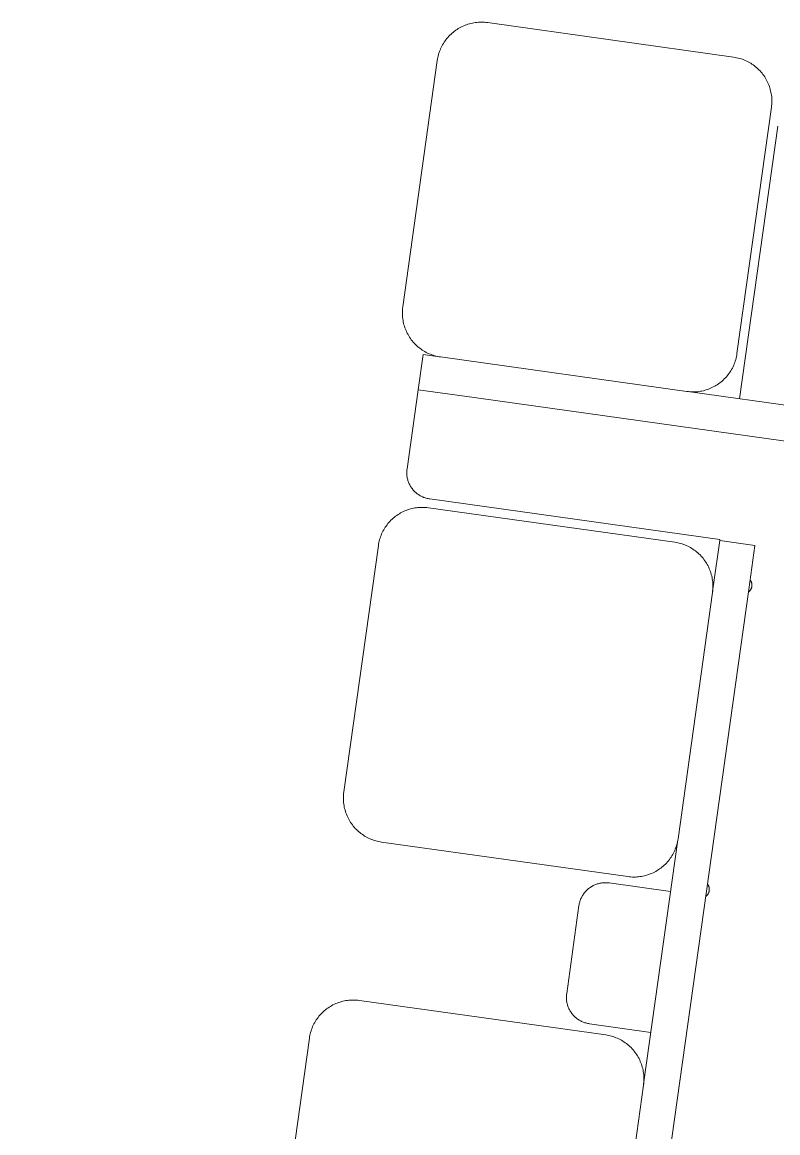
# Model space of a CAD drawing. Header units: inches. Extents: x -6 to 177, y -6 to 113.
# Drawn here: x 103.18 to 106.53, y 106.089 to 111.011 of the extents above; entities that cross this region are included whole.
import ezdxf

# ---------------------------------------------------------------- set-up
doc = ezdxf.new("R2010")
doc.units = ezdxf.units.IN
doc.layers.add('ZANO_R', color=7, linetype='Continuous', lineweight=0)

msp = doc.modelspace()

# ---------------------------------------------------------------- linework, layer by layer
at = {"layer": 'ZANO_R'}
for p, q in [((105.13143, 110.99192), (105.13755, 110.99468)), ((105.13755, 110.99468), (105.14377, 110.99724)), ((105.14377, 110.99724), (105.15007, 110.99958)), ((105.15007, 110.99958), (105.15645, 111.00171)), ((105.15645, 111.00171), (105.1629, 111.00362)), ((105.1629, 111.00362), (105.1694, 111.0053)), ((105.1694, 111.0053), (105.17596, 111.00677)), ((105.17596, 111.00677), (105.18257, 111.008)), ((105.18257, 111.008), (105.18922, 111.00902)), ((105.18922, 111.00902), (105.19589, 111.0098)), ((105.19589, 111.0098), (105.20259, 111.01036)), ((105.20259, 111.01036), (105.20931, 111.01068)), ((105.20931, 111.01068), (105.21603, 111.01078)), ((105.21603, 111.01078), (105.22275, 111.01065)), ((105.22275, 111.01065), (105.22946, 111.01029)), ((105.22946, 111.01029), (105.23616, 111.00969)), ((105.23616, 111.00969), (105.24283, 111.00888)), ((105.24283, 111.00888), (106.33464, 110.85593)), ((105.06313, 110.93855), (105.06747, 110.94368)), ((105.06747, 110.94368), (105.07199, 110.94866)), ((105.07199, 110.94866), (105.07667, 110.95348)), ((105.07667, 110.95348), (105.08152, 110.95814)), ((105.08152, 110.95814), (105.08652, 110.96263)), ((105.08652, 110.96263), (105.09167, 110.96695)), ((105.09167, 110.96695), (105.09697, 110.97109)), ((105.09697, 110.97109), (105.10241, 110.97504)), ((105.10241, 110.97504), (105.10797, 110.97881)), ((105.10797, 110.97881), (105.11367, 110.98238)), ((105.11367, 110.98238), (105.11948, 110.98576)), ((105.11948, 110.98576), (105.1254, 110.98894)), ((105.1254, 110.98894), (105.13143, 110.99192)), ((105.03515, 110.89281), (105.03795, 110.89892)), ((105.03795, 110.89892), (105.04096, 110.90494)), ((105.04096, 110.90494), (105.04417, 110.91084)), ((105.04417, 110.91084), (105.04758, 110.91664)), ((105.04758, 110.91664), (105.05118, 110.92231)), ((105.05118, 110.92231), (105.05498, 110.92786)), ((105.05498, 110.92786), (105.05896, 110.93327)), ((105.05896, 110.93327), (105.06313, 110.93855)), ((105.02055, 110.84122), (105.0216, 110.84786)), ((105.0216, 110.84786), (105.02287, 110.85446)), ((105.02287, 110.85446), (105.02437, 110.86102)), ((105.02437, 110.86102), (105.02609, 110.86752)), ((105.02609, 110.86752), (105.02803, 110.87395)), ((105.02803, 110.87395), (105.03019, 110.88032)), ((105.03019, 110.88032), (105.03256, 110.88661)), ((105.03256, 110.88661), (105.03515, 110.89281)), ((106.33464, 110.85593), (106.34128, 110.85488)), ((106.34128, 110.85488), (106.34788, 110.85361)), ((106.34788, 110.85361), (106.35443, 110.85211)), ((106.35443, 110.85211), (106.36093, 110.85039)), ((106.36093, 110.85039), (106.36737, 110.84845)), ((106.36737, 110.84845), (106.37373, 110.84629)), ((106.37373, 110.84629), (106.38002, 110.84391)), ((104.8676, 109.74942), (105.02055, 110.84122)), ((106.38002, 110.84391), (106.38623, 110.84133)), ((106.38623, 110.84133), (106.39234, 110.83853)), ((106.39234, 110.83853), (106.39835, 110.83552)), ((106.39835, 110.83552), (106.40426, 110.83231)), ((106.40426, 110.83231), (106.41005, 110.8289)), ((106.41005, 110.8289), (106.41572, 110.8253)), ((106.41572, 110.8253), (106.42127, 110.8215)), ((106.42127, 110.8215), (106.42669, 110.81752)), ((106.42669, 110.81752), (106.43196, 110.81335)), ((106.43196, 110.81335), (106.43709, 110.80901)), ((106.43709, 110.80901), (106.44207, 110.80449)), ((106.44207, 110.80449), (106.44689, 110.79981)), ((106.44689, 110.79981), (106.45155, 110.79496)), ((106.45155, 110.79496), (106.45604, 110.78996)), ((106.45604, 110.78996), (106.46036, 110.78481)), ((106.46036, 110.78481), (106.4645, 110.77951)), ((106.4645, 110.77951), (106.46845, 110.77407)), ((106.46845, 110.77407), (106.47222, 110.76851)), ((106.47222, 110.76851), (106.4758, 110.76281)), ((106.4758, 110.76281), (106.47918, 110.757)), ((106.47918, 110.757), (106.48236, 110.75108)), ((106.48236, 110.75108), (106.48533, 110.74505)), ((106.48533, 110.74505), (106.4881, 110.73892)), ((106.4881, 110.73892), (106.49065, 110.73271)), ((106.49065, 110.73271), (106.493, 110.72641)), ((106.493, 110.72641), (106.49512, 110.72003)), ((106.49512, 110.72003), (106.49703, 110.71358)), ((106.49703, 110.71358), (106.49872, 110.70708)), ((106.49872, 110.70708), (106.50018, 110.70051)), ((106.50018, 110.70051), (106.50142, 110.69391)), ((106.50142, 110.69391), (106.50243, 110.68726)), ((106.50243, 110.68726), (106.50321, 110.68058)), ((106.50321, 110.68058), (106.50377, 110.67389)), ((106.50406, 110.65373), (106.5037, 110.64702)), ((106.50377, 110.67389), (106.5041, 110.66717)), ((106.50419, 110.66045), (106.50406, 110.65373)), ((106.5041, 110.66717), (106.50419, 110.66045)), ((106.50229, 110.63365), (106.34934, 109.54184)), ((106.50311, 110.64032), (106.50229, 110.63365)), ((106.5037, 110.64702), (106.50311, 110.64032)), ((106.53036, 110.5502), (106.36102, 109.34142)), ((104.86583, 109.72934), (104.8657, 109.72262)), ((104.8657, 109.72262), (104.8658, 109.71589)), ((104.8658, 109.71589), (104.86612, 109.70918)), ((104.86619, 109.73605), (104.86583, 109.72934)), ((104.86678, 109.74275), (104.86619, 109.73605)), ((104.8676, 109.74942), (104.86678, 109.74275)), ((104.86612, 109.70918), (104.86668, 109.70248)), ((104.86668, 109.70248), (104.86746, 109.6958)), ((104.86746, 109.6958), (104.86848, 109.68916)), ((104.86848, 109.68916), (104.86971, 109.68255)), ((104.86971, 109.68255), (104.87118, 109.67599)), ((104.87118, 109.67599), (104.87286, 109.66948)), ((104.87286, 109.66948), (104.87477, 109.66304)), ((104.87477, 109.66304), (104.8769, 109.65666)), ((104.8769, 109.65666), (104.87924, 109.65036)), ((104.87924, 109.65036), (104.88179, 109.64414)), ((104.88179, 109.64414), (104.88456, 109.63801)), ((104.88456, 109.63801), (104.88754, 109.63199)), ((104.88754, 109.63199), (104.89072, 109.62606)), ((104.89072, 109.62606), (104.89409, 109.62025)), ((104.89409, 109.62025), (104.89767, 109.61456)), ((104.89767, 109.61456), (104.90144, 109.60899)), ((104.90144, 109.60899), (104.90539, 109.60356)), ((104.90539, 109.60356), (104.90953, 109.59826)), ((104.90953, 109.59826), (104.91385, 109.59311)), ((104.91385, 109.59311), (104.91834, 109.58811)), ((104.91834, 109.58811), (104.923, 109.58326)), ((104.923, 109.58326), (104.92782, 109.57858)), ((104.92782, 109.57858), (104.9328, 109.57406)), ((104.9328, 109.57406), (104.93793, 109.56971)), ((104.93793, 109.56971), (104.94321, 109.56555)), ((104.94321, 109.56555), (104.94862, 109.56156)), ((104.95727, 109.53807), (104.93542, 109.38209)), ((104.94862, 109.56156), (104.95417, 109.55777)), ((104.95417, 109.55777), (104.95984, 109.55416)), ((105.03093, 109.52775), (104.95727, 109.53807)), ((104.95984, 109.55416), (104.96564, 109.55075)), ((104.96564, 109.55075), (104.97154, 109.54754)), ((104.97154, 109.54754), (104.97756, 109.54454)), ((104.97756, 109.54454), (104.98367, 109.54174)), ((104.98367, 109.54174), (104.98987, 109.53915)), ((104.98987, 109.53915), (104.99616, 109.53677)), ((104.99616, 109.53677), (105.00253, 109.53462)), ((105.00253, 109.53462), (105.00896, 109.53267)), ((105.00896, 109.53267), (105.01546, 109.53096)), ((105.01546, 109.53096), (105.02201, 109.52946)), ((105.02201, 109.52946), (105.02862, 109.52819)), ((105.02862, 109.52819), (105.03526, 109.52714)), ((106.12706, 109.37419), (105.03526, 109.52714)), ((106.3438, 109.51555), (106.34552, 109.52205)), ((106.34552, 109.52205), (106.34702, 109.5286)), ((106.34702, 109.5286), (106.34829, 109.5352)), ((106.34829, 109.5352), (106.34934, 109.54184)), ((106.32232, 109.46643), (106.32573, 109.47222)), ((106.32573, 109.47222), (106.32894, 109.47813)), ((106.32894, 109.47813), (106.33194, 109.48414)), ((106.33194, 109.48414), (106.33474, 109.49025)), ((106.33474, 109.49025), (106.33733, 109.49646)), ((106.33733, 109.49646), (106.3397, 109.50275)), ((106.3397, 109.50275), (106.34186, 109.50911)), ((106.34186, 109.50911), (106.3438, 109.51555)), ((106.27822, 109.41612), (106.28337, 109.42044)), ((106.28337, 109.42044), (106.28837, 109.42493)), ((106.28837, 109.42493), (106.29322, 109.42959)), ((106.29322, 109.42959), (106.2979, 109.43441)), ((106.2979, 109.43441), (106.30242, 109.43939)), ((106.30242, 109.43939), (106.30676, 109.44452)), ((106.30676, 109.44452), (106.31093, 109.44979)), ((106.31093, 109.44979), (106.31491, 109.45521)), ((106.31491, 109.45521), (106.31871, 109.46075)), ((106.31871, 109.46075), (106.32232, 109.46643)), ((104.93542, 109.38209), (104.88626, 109.03116)), ((105.13038, 109.35478), (104.93542, 109.38209)), ((106.12706, 109.37419), (106.13373, 109.37337)), ((107.21454, 109.22184), (106.13139, 109.37358)), ((106.13373, 109.37337), (106.14043, 109.37278)), ((106.14043, 109.37278), (106.14714, 109.37242)), ((106.14714, 109.37242), (106.15386, 109.37229)), ((106.15386, 109.37229), (106.16058, 109.37238)), ((106.16058, 109.37238), (106.1673, 109.37271)), ((106.1673, 109.37271), (106.174, 109.37327)), ((106.174, 109.37327), (106.18067, 109.37405)), ((106.18067, 109.37405), (106.18732, 109.37506)), ((106.18732, 109.37506), (106.19393, 109.3763)), ((106.19393, 109.3763), (106.20049, 109.37776)), ((106.20049, 109.37776), (106.207, 109.37945)), ((106.207, 109.37945), (106.21344, 109.38136)), ((106.21344, 109.38136), (106.21982, 109.38348)), ((106.21982, 109.38348), (106.22612, 109.38582)), ((106.22612, 109.38582), (106.23234, 109.38838)), ((106.23234, 109.38838), (106.23846, 109.39115)), ((106.23846, 109.39115), (106.24449, 109.39412)), ((106.24449, 109.39412), (106.25042, 109.3973)), ((106.25042, 109.3973), (106.25623, 109.40068)), ((106.25623, 109.40068), (106.26192, 109.40426)), ((106.26192, 109.40426), (106.26749, 109.40802)), ((106.26749, 109.40802), (106.27292, 109.41198)), ((106.27292, 109.41198), (106.27822, 109.41612)), ((110.35545, 108.6228), (105.13038, 109.35478)), ((104.88577, 109.02715), (104.88541, 109.02313)), ((104.88626, 109.03116), (104.88577, 109.02715)), ((104.88519, 109.01911), (104.88511, 109.01507)), ((104.88511, 109.01507), (104.88517, 109.01104)), ((104.88517, 109.01104), (104.88537, 109.00701)), ((104.88541, 109.02313), (104.88519, 109.01911)), ((104.88537, 109.00701), (104.8857, 109.00299)), ((104.8857, 109.00299), (104.88617, 108.99899)), ((104.88617, 108.99899), (104.88678, 108.995)), ((104.88678, 108.995), (104.88752, 108.99104)), ((104.88752, 108.99104), (104.8884, 108.9871)), ((104.8884, 108.9871), (104.88941, 108.98319)), ((104.88941, 108.98319), (104.89056, 108.97933)), ((104.89056, 108.97933), (104.89183, 108.9755)), ((104.89183, 108.9755), (104.89324, 108.97172)), ((104.89324, 108.97172), (104.89477, 108.96799)), ((104.89477, 108.96799), (104.89643, 108.96431)), ((104.89643, 108.96431), (104.89822, 108.9607)), ((104.89822, 108.9607), (104.90012, 108.95714)), ((104.90012, 108.95714), (104.90215, 108.95366)), ((104.90215, 108.95366), (104.9043, 108.95024)), ((104.9043, 108.95024), (104.90656, 108.9469)), ((104.90656, 108.9469), (104.90893, 108.94364)), ((104.90893, 108.94364), (104.91141, 108.94046)), ((104.91141, 108.94046), (104.914, 108.93737)), ((104.914, 108.93737), (104.9167, 108.93437)), ((104.9167, 108.93437), (104.91949, 108.93146)), ((104.91949, 108.93146), (104.92239, 108.92865)), ((104.92239, 108.92865), (104.92538, 108.92594)), ((104.92538, 108.92594), (104.92845, 108.92333)), ((104.92845, 108.92333), (104.93162, 108.92083)), ((104.93162, 108.92083), (104.93487, 108.91844)), ((104.93487, 108.91844), (104.9382, 108.91616)), ((104.9382, 108.91616), (104.9416, 108.914)), ((104.9416, 108.914), (104.94508, 108.91196)), ((104.94508, 108.91196), (104.94862, 108.91003)), ((104.94862, 108.91003), (104.95223, 108.90823)), ((104.95223, 108.90823), (104.95589, 108.90655)), ((104.95589, 108.90655), (104.95962, 108.90499)), ((104.95962, 108.90499), (104.96339, 108.90357)), ((104.96339, 108.90357), (104.96721, 108.90227)), ((104.96721, 108.90227), (104.97107, 108.90111)), ((104.97107, 108.90111), (104.97497, 108.90008)), ((104.97497, 108.90008), (104.9789, 108.89918)), ((104.9789, 108.89918), (104.98286, 108.89842)), ((104.98286, 108.89842), (104.98685, 108.89779)), ((104.98685, 108.89779), (106.27362, 108.71752)), ((104.84096, 108.82496), (104.84653, 108.82873)), ((104.84653, 108.82873), (104.85222, 108.8323)), ((104.85222, 108.8323), (104.85803, 108.83568)), ((104.85803, 108.83568), (104.86395, 108.83886)), ((104.86395, 108.83886), (104.86998, 108.84184)), ((104.86998, 108.84184), (104.87611, 108.8446)), ((104.87611, 108.8446), (104.88233, 108.84716)), ((104.88233, 108.84716), (104.88863, 108.8495)), ((104.88863, 108.8495), (104.895, 108.85163)), ((104.895, 108.85163), (104.90145, 108.85354)), ((104.90145, 108.85354), (104.90796, 108.85522)), ((104.90796, 108.85522), (104.91452, 108.85668)), ((104.91452, 108.85668), (104.92113, 108.85792)), ((104.92113, 108.85792), (104.92777, 108.85893)), ((104.92777, 108.85893), (104.93445, 108.85972)), ((104.93445, 108.85972), (104.94115, 108.86027)), ((104.94115, 108.86027), (104.94786, 108.8606)), ((104.94786, 108.8606), (104.95458, 108.8607)), ((104.95458, 108.8607), (104.9613, 108.86057)), ((104.9613, 108.86057), (104.96802, 108.8602)), ((104.96802, 108.8602), (104.97471, 108.85961)), ((104.97471, 108.85961), (104.98139, 108.8588)), ((104.98139, 108.8588), (106.07319, 108.70584)), ((104.78973, 108.77223), (104.79353, 108.77778)), ((104.79353, 108.77778), (104.79752, 108.78319)), ((104.79752, 108.78319), (104.80168, 108.78847)), ((104.80168, 108.78847), (104.80603, 108.7936)), ((104.80603, 108.7936), (104.81054, 108.79858)), ((104.81054, 108.79858), (104.81523, 108.8034)), ((104.81523, 108.8034), (104.82007, 108.80806)), ((104.82007, 108.80806), (104.82507, 108.81255)), ((104.82507, 108.81255), (104.83023, 108.81687)), ((104.83023, 108.81687), (104.83552, 108.821)), ((104.83552, 108.821), (104.84096, 108.82496)), ((104.76658, 108.72387), (104.76874, 108.73024)), ((104.76874, 108.73024), (104.77112, 108.73653)), ((104.77112, 108.73653), (104.77371, 108.74273)), ((104.77371, 108.74273), (104.7765, 108.74884)), ((104.7765, 108.74884), (104.77951, 108.75486)), ((104.77951, 108.75486), (104.78272, 108.76076)), ((104.78272, 108.76076), (104.78613, 108.76656)), ((104.78613, 108.76656), (104.78973, 108.77223)), ((104.60616, 107.59934), (104.75911, 108.69114)), ((104.75911, 108.69114), (104.76015, 108.69778)), ((104.76015, 108.69778), (104.76143, 108.70438)), ((104.76143, 108.70438), (104.76292, 108.71094)), ((104.76292, 108.71094), (104.76464, 108.71744)), ((104.76464, 108.71744), (104.76658, 108.72387)), ((106.07319, 108.70584), (106.07983, 108.7048)), ((106.07983, 108.7048), (106.08643, 108.70353)), ((106.08643, 108.70353), (106.09299, 108.70203)), ((106.09299, 108.70203), (106.09948, 108.70031)), ((106.09948, 108.70031), (106.10592, 108.69837)), ((106.10592, 108.69837), (106.11229, 108.69621)), ((106.11229, 108.69621), (106.11858, 108.69383)), ((106.11858, 108.69383), (106.12478, 108.69125)), ((106.12478, 108.69125), (106.13089, 108.68845)), ((106.13089, 108.68845), (106.1369, 108.68544)), ((106.1369, 108.68544), (106.14281, 108.68223)), ((106.14281, 108.68223), (106.1486, 108.67882)), ((106.27307, 108.71363), (106.24576, 108.51866)), ((106.27362, 108.71752), (106.27307, 108.71363)), ((106.42904, 108.69178), (106.27307, 108.71363)), ((106.42904, 108.69178), (106.40173, 108.49681)), ((106.1486, 108.67882), (106.15428, 108.67522)), ((106.15428, 108.67522), (106.15983, 108.67142)), ((106.15983, 108.67142), (106.16524, 108.66744)), ((106.16524, 108.66744), (106.17052, 108.66327)), ((106.17052, 108.66327), (106.17565, 108.65893)), ((106.17565, 108.65893), (106.18062, 108.65441)), ((106.18062, 108.65441), (106.18545, 108.64973)), ((106.18545, 108.64973), (106.19011, 108.64488)), ((106.19011, 108.64488), (106.1946, 108.63988)), ((106.1946, 108.63988), (106.19891, 108.63472)), ((106.19891, 108.63472), (106.20305, 108.62943)), ((106.20305, 108.62943), (106.20701, 108.62399)), ((106.20701, 108.62399), (106.21078, 108.61843)), ((106.21078, 108.61843), (106.21435, 108.61273)), ((106.21435, 108.61273), (106.21773, 108.60692)), ((106.21773, 108.60692), (106.22091, 108.601)), ((106.22091, 108.601), (106.22388, 108.59497)), ((106.22388, 108.59497), (106.22665, 108.58884)), ((106.22665, 108.58884), (106.22921, 108.58263)), ((106.22921, 108.58263), (106.23155, 108.57633)), ((106.23155, 108.57633), (106.23368, 108.56995)), ((106.23368, 108.56995), (106.23558, 108.5635)), ((106.23558, 108.5635), (106.23727, 108.55699)), ((106.23727, 108.55699), (106.23873, 108.55043)), ((106.23873, 108.55043), (106.23997, 108.54383)), ((106.23997, 108.54383), (106.24098, 108.53718)), ((106.24098, 108.53718), (106.24177, 108.5305)), ((106.40774, 108.5397), (106.40853, 108.53862)), ((106.40853, 108.53862), (106.40929, 108.5375)), ((106.40929, 108.5375), (106.41, 108.53636)), ((106.41, 108.53636), (106.41068, 108.5352)), ((106.41068, 108.5352), (106.41131, 108.53402)), ((106.41131, 108.53402), (106.41191, 108.53281)), ((106.41191, 108.53281), (106.41246, 108.53159)), ((106.41246, 108.53159), (106.41297, 108.53034)), ((106.40173, 108.49681), (103.17993, 85.4987)), ((106.24084, 108.48357), (106.08789, 107.39176)), ((106.24166, 108.49024), (106.24084, 108.48357)), ((106.24576, 108.51866), (106.24145, 108.48789)), ((106.24225, 108.49694), (106.24166, 108.49024)), ((106.24177, 108.5305), (106.24232, 108.5238)), ((106.24261, 108.50365), (106.24225, 108.49694)), ((106.24232, 108.5238), (106.24265, 108.51709)), ((106.24275, 108.51037), (106.24261, 108.50365)), ((106.24265, 108.51709), (106.24275, 108.51037)), ((106.40108, 108.48539), (106.40002, 108.48456)), ((106.40211, 108.48625), (106.40108, 108.48539)), ((106.40311, 108.48715), (106.40211, 108.48625)), ((106.40408, 108.48808), (106.40311, 108.48715)), ((106.40501, 108.48904), (106.40408, 108.48808)), ((106.40592, 108.49004), (106.40501, 108.48904)), ((106.40678, 108.49107), (106.40592, 108.49004)), ((106.40762, 108.49212), (106.40678, 108.49107)), ((106.40841, 108.4932), (106.40762, 108.49212)), ((106.40917, 108.49431), (106.40841, 108.4932)), ((106.40989, 108.49545), (106.40917, 108.49431)), ((106.41058, 108.49661), (106.40989, 108.49545)), ((106.41122, 108.49779), (106.41058, 108.49661)), ((106.41182, 108.49899), (106.41122, 108.49779)), ((106.41238, 108.50021), (106.41182, 108.49899)), ((106.4129, 108.50145), (106.41238, 108.50021)), ((106.41337, 108.50271), (106.4129, 108.50145)), ((106.41297, 108.53034), (106.41344, 108.52908)), ((106.4138, 108.50398), (106.41337, 108.50271)), ((106.41344, 108.52908), (106.41387, 108.52781)), ((106.41419, 108.50527), (106.4138, 108.50398)), ((106.41387, 108.52781), (106.41425, 108.52652)), ((106.41454, 108.50657), (106.41419, 108.50527)), ((106.41425, 108.52652), (106.41458, 108.52522)), ((106.41484, 108.50788), (106.41454, 108.50657)), ((106.41458, 108.52522), (106.41488, 108.5239)), ((106.41509, 108.5092), (106.41484, 108.50788)), ((106.41488, 108.5239), (106.41512, 108.52258)), ((106.4153, 108.51053), (106.41509, 108.5092)), ((106.41512, 108.52258), (106.41533, 108.52125)), ((106.41546, 108.51186), (106.4153, 108.51053)), ((106.41533, 108.52125), (106.41548, 108.51992)), ((106.41558, 108.5132), (106.41546, 108.51186)), ((106.41548, 108.51992), (106.41559, 108.51858)), ((106.41565, 108.51455), (106.41558, 108.5132)), ((106.41559, 108.51858), (106.41566, 108.51723)), ((106.41568, 108.51589), (106.41565, 108.51455)), ((106.41566, 108.51723), (106.41568, 108.51589)), ((104.60616, 107.59934), (104.60534, 107.59266)), ((104.60439, 107.57926), (104.60425, 107.57254)), ((104.60425, 107.57254), (104.60435, 107.56581)), ((104.60435, 107.56581), (104.60468, 107.5591)), ((104.60475, 107.58597), (104.60439, 107.57926)), ((104.60468, 107.5591), (104.60523, 107.5524)), ((104.60534, 107.59266), (104.60475, 107.58597)), ((104.60523, 107.5524), (104.60602, 107.54572)), ((104.60602, 107.54572), (104.60703, 107.53908)), ((104.60703, 107.53908), (104.60827, 107.53247)), ((104.60827, 107.53247), (104.60973, 107.52591)), ((104.60973, 107.52591), (104.61142, 107.5194)), ((104.61142, 107.5194), (104.61332, 107.51296)), ((104.61332, 107.51296), (104.61545, 107.50658)), ((104.61545, 107.50658), (104.61779, 107.50028)), ((104.61779, 107.50028), (104.62035, 107.49406)), ((104.62035, 107.49406), (104.62312, 107.48793)), ((104.62312, 107.48793), (104.62609, 107.48191)), ((104.62609, 107.48191), (104.62927, 107.47598)), ((104.62927, 107.47598), (104.63265, 107.47017)), ((104.63265, 107.47017), (104.63622, 107.46448)), ((104.63622, 107.46448), (104.63999, 107.45891)), ((104.63999, 107.45891), (104.64395, 107.45348)), ((104.64395, 107.45348), (104.64809, 107.44818)), ((104.64809, 107.44818), (104.6524, 107.44303)), ((104.6524, 107.44303), (104.65689, 107.43802)), ((104.65689, 107.43802), (104.66155, 107.43318)), ((104.66155, 107.43318), (104.66638, 107.42849)), ((104.66638, 107.42849), (104.67135, 107.42398)), ((104.67135, 107.42398), (104.67648, 107.41963)), ((104.67648, 107.41963), (104.68176, 107.41547)), ((104.68176, 107.41547), (104.68717, 107.41148)), ((104.68717, 107.41148), (104.69272, 107.40769)), ((104.69272, 107.40769), (104.6984, 107.40408)), ((104.6984, 107.40408), (104.70419, 107.40067)), ((104.70419, 107.40067), (104.7101, 107.39746)), ((104.7101, 107.39746), (104.71611, 107.39446)), ((104.71611, 107.39446), (104.72222, 107.39166)), ((104.72222, 107.39166), (104.72842, 107.38907)), ((104.72842, 107.38907), (104.73471, 107.38669)), ((104.73471, 107.38669), (104.74108, 107.38453)), ((104.74108, 107.38453), (104.74752, 107.38259)), ((104.74752, 107.38259), (104.75401, 107.38087)), ((104.75401, 107.38087), (104.76057, 107.37938)), ((104.76057, 107.37938), (104.76717, 107.37811)), ((104.76717, 107.37811), (104.77381, 107.37706)), ((105.86561, 107.22411), (104.77381, 107.37706)), ((106.08729, 107.38743), (105.93555, 106.30428)), ((106.07588, 107.34638), (106.07826, 107.35267)), ((106.07826, 107.35267), (106.08042, 107.35903)), ((106.08042, 107.35903), (106.08236, 107.36547)), ((106.08236, 107.36547), (106.08408, 107.37197)), ((106.08408, 107.37197), (106.08557, 107.37852)), ((106.08557, 107.37852), (106.08685, 107.38512)), ((106.08685, 107.38512), (106.08789, 107.39176)), ((106.04948, 107.29971), (106.05347, 107.30513)), ((106.05347, 107.30513), (106.05727, 107.31067)), ((106.05727, 107.31067), (106.06087, 107.31635)), ((106.06087, 107.31635), (106.06428, 107.32214)), ((106.06428, 107.32214), (106.06749, 107.32805)), ((106.06749, 107.32805), (106.07049, 107.33406)), ((106.07049, 107.33406), (106.07329, 107.34017)), ((106.07329, 107.34017), (106.07588, 107.34638)), ((105.99478, 107.2506), (106.00047, 107.25418)), ((106.00047, 107.25418), (106.00604, 107.25794)), ((106.00604, 107.25794), (106.01148, 107.2619)), ((106.01148, 107.2619), (106.01677, 107.26604)), ((106.01677, 107.26604), (106.02193, 107.27036)), ((106.02193, 107.27036), (106.02693, 107.27485)), ((106.02693, 107.27485), (106.03177, 107.27951)), ((106.03177, 107.27951), (106.03646, 107.28433)), ((106.03646, 107.28433), (106.04097, 107.28931)), ((106.04097, 107.28931), (106.04532, 107.29444)), ((106.04532, 107.29444), (106.04948, 107.29971)), ((105.86561, 107.22411), (105.87229, 107.22329)), ((105.87229, 107.22329), (105.87898, 107.2227)), ((105.87898, 107.2227), (105.8857, 107.22234)), ((105.8857, 107.22234), (105.89242, 107.22221)), ((105.89242, 107.22221), (105.89914, 107.2223)), ((105.89914, 107.2223), (105.90585, 107.22263)), ((105.90585, 107.22263), (105.91255, 107.22318)), ((105.91255, 107.22318), (105.91923, 107.22397)), ((105.91923, 107.22397), (105.92587, 107.22498)), ((105.92587, 107.22498), (105.93248, 107.22622)), ((105.93248, 107.22622), (105.93904, 107.22768)), ((105.93904, 107.22768), (105.94555, 107.22937)), ((105.94555, 107.22937), (105.952, 107.23127)), ((105.952, 107.23127), (105.95837, 107.2334)), ((105.95837, 107.2334), (105.96467, 107.23574)), ((105.96467, 107.23574), (105.97089, 107.2383)), ((105.97089, 107.2383), (105.97702, 107.24107)), ((105.97702, 107.24107), (105.98305, 107.24404)), ((105.98305, 107.24404), (105.98897, 107.24722)), ((105.98897, 107.24722), (105.99478, 107.2506)), ((105.67427, 107.15375), (105.67178, 107.15059)), ((105.67687, 107.15683), (105.67427, 107.15375)), ((105.67957, 107.15981), (105.67687, 107.15683)), ((105.68237, 107.1627), (105.67957, 107.15981)), ((105.68527, 107.1655), (105.68237, 107.1627)), ((105.68826, 107.16819), (105.68527, 107.1655)), ((105.69135, 107.17078), (105.68826, 107.16819)), ((105.69452, 107.17326), (105.69135, 107.17078)), ((105.69777, 107.17564), (105.69452, 107.17326)), ((105.7011, 107.1779), (105.69777, 107.17564)), ((105.7045, 107.18005), (105.7011, 107.1779)), ((105.70798, 107.18208), (105.7045, 107.18005)), ((105.71153, 107.18399), (105.70798, 107.18208)), ((105.71513, 107.18577), (105.71153, 107.18399)), ((105.7188, 107.18744), (105.71513, 107.18577)), ((105.72252, 107.18898), (105.7188, 107.18744)), ((105.72629, 107.19039), (105.72252, 107.18898)), ((105.73011, 107.19167), (105.72629, 107.19039)), ((105.73397, 107.19282), (105.73011, 107.19167)), ((105.73786, 107.19384), (105.73397, 107.19282)), ((105.74179, 107.19472), (105.73786, 107.19384)), ((105.74574, 107.19547), (105.74179, 107.19472)), ((105.74972, 107.19609), (105.74574, 107.19547)), ((105.75372, 107.19657), (105.74972, 107.19609)), ((105.75773, 107.19691), (105.75372, 107.19657)), ((105.76175, 107.19711), (105.75773, 107.19691)), ((105.76578, 107.19718), (105.76175, 107.19711)), ((105.76578, 107.19718), (105.76989, 107.19711)), ((105.76989, 107.19711), (105.77399, 107.1969)), ((105.77399, 107.1969), (105.77809, 107.19654)), ((105.77809, 107.19654), (105.78217, 107.19604)), ((106.05512, 107.1578), (105.78217, 107.19604)), ((106.21881, 107.1911), (106.21961, 107.19001)), ((106.21961, 107.19001), (106.22036, 107.1889)), ((106.22036, 107.1889), (106.22107, 107.18776)), ((106.22107, 107.18776), (106.22175, 107.1866)), ((106.22175, 107.1866), (106.22239, 107.18541)), ((106.22239, 107.18541), (106.22298, 107.18421)), ((106.22298, 107.18421), (106.22353, 107.18298)), ((106.22353, 107.18298), (106.22405, 107.18174)), ((106.22445, 107.15411), (106.22397, 107.15285)), ((106.22405, 107.18174), (106.22451, 107.18048)), ((106.22488, 107.15538), (106.22445, 107.15411)), ((106.22451, 107.18048), (106.22494, 107.1792)), ((106.22527, 107.15667), (106.22488, 107.15538)), ((106.22494, 107.1792), (106.22532, 107.17791)), ((106.22561, 107.15797), (106.22527, 107.15667)), ((106.22532, 107.17791), (106.22566, 107.17661)), ((106.22591, 107.15928), (106.22561, 107.15797)), ((106.22566, 107.17661), (106.22595, 107.1753)), ((106.22616, 107.1606), (106.22591, 107.15928)), ((106.22595, 107.1753), (106.2262, 107.17398)), ((106.22637, 107.16192), (106.22616, 107.1606)), ((106.2262, 107.17398), (106.2264, 107.17265)), ((106.22654, 107.16326), (106.22637, 107.16192)), ((106.2264, 107.17265), (106.22656, 107.17131)), ((106.22665, 107.1646), (106.22654, 107.16326)), ((106.22656, 107.17131), (106.22667, 107.16997)), ((106.22673, 107.16594), (106.22665, 107.1646)), ((106.22667, 107.16997), (106.22673, 107.16863)), ((106.22673, 107.16863), (106.22675, 107.16729)), ((106.22675, 107.16729), (106.22673, 107.16594)), ((105.65108, 107.1073), (105.65019, 107.10338)), ((105.65211, 107.1112), (105.65108, 107.1073)), ((105.65327, 107.11505), (105.65211, 107.1112)), ((105.65457, 107.11886), (105.65327, 107.11505)), ((105.65599, 107.12263), (105.65457, 107.11886)), ((105.65753, 107.12635), (105.65599, 107.12263)), ((105.65921, 107.13001), (105.65753, 107.12635)), ((105.66101, 107.13361), (105.65921, 107.13001)), ((105.66293, 107.13715), (105.66101, 107.13361)), ((105.66497, 107.14062), (105.66293, 107.13715)), ((105.66712, 107.14402), (105.66497, 107.14062)), ((105.66939, 107.14735), (105.66712, 107.14402)), ((105.67178, 107.15059), (105.66939, 107.14735)), ((106.21215, 107.13678), (106.21109, 107.13595)), ((106.21318, 107.13764), (106.21215, 107.13678)), ((106.21418, 107.13854), (106.21318, 107.13764)), ((106.21515, 107.13947), (106.21418, 107.13854)), ((106.21609, 107.14044), (106.21515, 107.13947)), ((106.21699, 107.14143), (106.21609, 107.14044)), ((106.21786, 107.14246), (106.21699, 107.14143)), ((106.21869, 107.14351), (106.21786, 107.14246)), ((106.21949, 107.1446), (106.21869, 107.14351)), ((106.22025, 107.14571), (106.21949, 107.1446)), ((106.22097, 107.14684), (106.22025, 107.14571)), ((106.22165, 107.148), (106.22097, 107.14684)), ((106.22229, 107.14918), (106.22165, 107.148)), ((106.22289, 107.15038), (106.22229, 107.14918)), ((106.22345, 107.15161), (106.22289, 107.15038)), ((106.22397, 107.15285), (106.22345, 107.15161)), ((105.6488, 107.09545), (105.59417, 106.70552)), ((105.64943, 107.09943), (105.6488, 107.09545)), ((105.65019, 107.10338), (105.64943, 107.09943)), ((104.57021, 106.66099), (104.57642, 106.66355)), ((104.57642, 106.66355), (104.58272, 106.66589)), ((104.58272, 106.66589), (104.5891, 106.66802)), ((104.5891, 106.66802), (104.59555, 106.66992)), ((104.59555, 106.66992), (104.60206, 106.67161)), ((104.60206, 106.67161), (104.60862, 106.67307)), ((104.60862, 106.67307), (104.61522, 106.67431)), ((104.61522, 106.67431), (104.62187, 106.67532)), ((104.62187, 106.67532), (104.62855, 106.67611)), ((104.62855, 106.67611), (104.63525, 106.67666)), ((104.63525, 106.67666), (104.64196, 106.67699)), ((104.64196, 106.67699), (104.64868, 106.67709)), ((104.64868, 106.67709), (104.6554, 106.67696)), ((104.6554, 106.67696), (104.66211, 106.67659)), ((104.66211, 106.67659), (104.66881, 106.676)), ((104.66881, 106.676), (104.67548, 106.67518)), ((104.67548, 106.67518), (105.76729, 106.52223)), ((105.59311, 106.69347), (105.59303, 106.68944)), ((105.59303, 106.68944), (105.59309, 106.6854)), ((105.59309, 106.6854), (105.59329, 106.68138)), ((105.59333, 106.6975), (105.59311, 106.69347)), ((105.59329, 106.68138), (105.59362, 106.67736)), ((105.59368, 106.70151), (105.59333, 106.6975)), ((105.59362, 106.67736), (105.59409, 106.67335)), ((105.59417, 106.70552), (105.59368, 106.70151)), ((105.59409, 106.67335), (105.5947, 106.66936)), ((105.5947, 106.66936), (105.59544, 106.6654)), ((105.59544, 106.6654), (105.59632, 106.66146)), ((105.59632, 106.66146), (105.59733, 106.65756)), ((104.50012, 106.60999), (104.50464, 106.61497)), ((104.50464, 106.61497), (104.50932, 106.61979)), ((104.50932, 106.61979), (104.51417, 106.62445)), ((104.51417, 106.62445), (104.51917, 106.62894)), ((104.51917, 106.62894), (104.52433, 106.63325)), ((104.52433, 106.63325), (104.52962, 106.63739)), ((104.52962, 106.63739), (104.53506, 106.64135)), ((104.53506, 106.64135), (104.54062, 106.64512)), ((104.54062, 106.64512), (104.54632, 106.64869)), ((104.54632, 106.64869), (104.55213, 106.65207)), ((104.55213, 106.65207), (104.55805, 106.65525)), ((104.55805, 106.65525), (104.56408, 106.65823)), ((104.56408, 106.65823), (104.57021, 106.66099)), ((105.59733, 106.65756), (105.59847, 106.65369)), ((105.59847, 106.65369), (105.59975, 106.64986)), ((105.59975, 106.64986), (105.60116, 106.64608)), ((105.60116, 106.64608), (105.60269, 106.64235)), ((105.60269, 106.64235), (105.60435, 106.63868)), ((105.60435, 106.63868), (105.60613, 106.63506)), ((105.60613, 106.63506), (105.60804, 106.63151)), ((105.60804, 106.63151), (105.61007, 106.62802)), ((105.61007, 106.62802), (105.61221, 106.6246)), ((105.61221, 106.6246), (105.61447, 106.62126)), ((105.61447, 106.62126), (105.61685, 106.618)), ((105.61685, 106.618), (105.61933, 106.61482)), ((105.61933, 106.61482), (105.62192, 106.61173)), ((104.4678, 106.55912), (104.4706, 106.56523)), ((104.4706, 106.56523), (104.47361, 106.57124)), ((104.47361, 106.57124), (104.47682, 106.57715)), ((104.47682, 106.57715), (104.48023, 106.58294)), ((104.48023, 106.58294), (104.48383, 106.58862)), ((104.48383, 106.58862), (104.48763, 106.59417)), ((104.48763, 106.59417), (104.49161, 106.59958)), ((104.49161, 106.59958), (104.49578, 106.60486)), ((104.49578, 106.60486), (104.50012, 106.60999)), ((105.62192, 106.61173), (105.62462, 106.60873)), ((105.62462, 106.60873), (105.62741, 106.60582)), ((105.62741, 106.60582), (105.63031, 106.60301)), ((105.63031, 106.60301), (105.63329, 106.6003)), ((105.63329, 106.6003), (105.63637, 106.5977)), ((105.63637, 106.5977), (105.63954, 106.5952)), ((105.63954, 106.5952), (105.64278, 106.59281)), ((105.64278, 106.59281), (105.64611, 106.59053)), ((105.64611, 106.59053), (105.64952, 106.58836)), ((105.64952, 106.58836), (105.65299, 106.58632)), ((105.65299, 106.58632), (105.65654, 106.58439)), ((105.65654, 106.58439), (105.66015, 106.58259)), ((105.66015, 106.58259), (105.66381, 106.58091)), ((105.66381, 106.58091), (105.66753, 106.57936)), ((105.66753, 106.57936), (105.67131, 106.57793)), ((105.67131, 106.57793), (105.67513, 106.57664)), ((105.67513, 106.57664), (105.67899, 106.57547)), ((105.67899, 106.57547), (105.68289, 106.57444)), ((105.68289, 106.57444), (105.68682, 106.57354)), ((105.68682, 106.57354), (105.69078, 106.57278)), ((105.69078, 106.57278), (105.69477, 106.57215)), ((105.69477, 106.57215), (105.96771, 106.53391)), ((104.45321, 106.50753), (104.45425, 106.51417)), ((104.45425, 106.51417), (104.45552, 106.52077)), ((104.45552, 106.52077), (104.45702, 106.52733)), ((104.45702, 106.52733), (104.45874, 106.53383)), ((104.45874, 106.53383), (104.46068, 106.54026)), ((104.46068, 106.54026), (104.46284, 106.54663)), ((104.46284, 106.54663), (104.46522, 106.55292)), ((104.46522, 106.55292), (104.4678, 106.55912)), ((105.76729, 106.52223), (105.77393, 106.52119)), ((105.77393, 106.52119), (105.78053, 106.51991)), ((105.78053, 106.51991), (105.78708, 106.51842)), ((105.78708, 106.51842), (105.79358, 106.5167)), ((105.79358, 106.5167), (105.80002, 106.51476)), ((105.80002, 106.51476), (105.80638, 106.5126)), ((104.30025, 105.41573), (104.45321, 106.50753)), ((105.80638, 106.5126), (105.81267, 106.51022)), ((105.81267, 106.51022), (105.81888, 106.50763)), ((105.81888, 106.50763), (105.82499, 106.50484)), ((105.82499, 106.50484), (105.831, 106.50183)), ((105.831, 106.50183), (105.83691, 106.49862)), ((105.83691, 106.49862), (105.8427, 106.49521)), ((105.8427, 106.49521), (105.84838, 106.49161)), ((105.84838, 106.49161), (105.85392, 106.48781)), ((105.85392, 106.48781), (105.85934, 106.48383)), ((105.85934, 106.48383), (105.86461, 106.47966)), ((105.86461, 106.47966), (105.86974, 106.47531)), ((105.86974, 106.47531), (105.87472, 106.4708)), ((105.87472, 106.4708), (105.87954, 106.46611)), ((105.87954, 106.46611), (105.8842, 106.46127)), ((105.8842, 106.46127), (105.88869, 106.45627)), ((105.88869, 106.45627), (105.89301, 106.45111)), ((105.89301, 106.45111), (105.89715, 106.44582)), ((105.89715, 106.44582), (105.90111, 106.44038)), ((105.90111, 106.44038), (105.90487, 106.43481)), ((105.90487, 106.43481), (105.90845, 106.42912)), ((105.90845, 106.42912), (105.91183, 106.42331)), ((105.91183, 106.42331), (105.91501, 106.41739)), ((105.91501, 106.41739), (105.91798, 106.41136)), ((105.91798, 106.41136), (105.92075, 106.40523)), ((105.92075, 106.40523), (105.92331, 106.39901)), ((105.92331, 106.39901), (105.92565, 106.39271)), ((105.92565, 106.39271), (105.92777, 106.38634)), ((105.92777, 106.38634), (105.92968, 106.37989)), ((105.92968, 106.37989), (105.93137, 106.37338)), ((105.93137, 106.37338), (105.93283, 106.36682)), ((105.93283, 106.36682), (105.93407, 106.36021)), ((105.93407, 106.36021), (105.93508, 106.35357)), ((105.93508, 106.35357), (105.93586, 106.34689)), ((105.93586, 106.34689), (105.93642, 106.34019)), ((105.93671, 106.32004), (105.93635, 106.31332)), ((105.93642, 106.34019), (105.93675, 106.33348)), ((105.93684, 106.32676), (105.93671, 106.32004)), ((105.93675, 106.33348), (105.93684, 106.32676)), ((105.93494, 106.29996), (105.78199, 105.20815)), ((105.93576, 106.30663), (105.93494, 106.29996)), ((105.93635, 106.31332), (105.93576, 106.30663))]:
    msp.add_line(p, q, dxfattribs=at)

doc.saveas('drawing.dxf')
